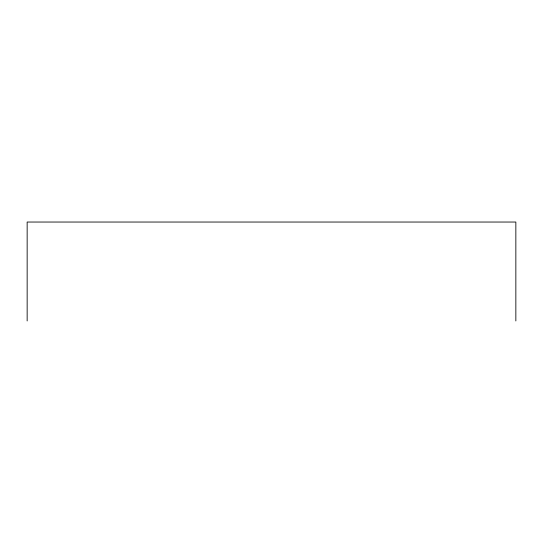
<?xml version="1.0" encoding="UTF-8"?>
<svg xmlns="http://www.w3.org/2000/svg" width="543" height="543" viewBox="0 0 543 543"><rect width="100%" height="100%" fill="white"/><g stroke="black" fill="none" stroke-linecap="round" stroke-linejoin="round"><path stroke-width="0.81" d="M515.85 320.961L515.85 222.039L27.15 222.039L27.15 320.961"/></g></svg>
